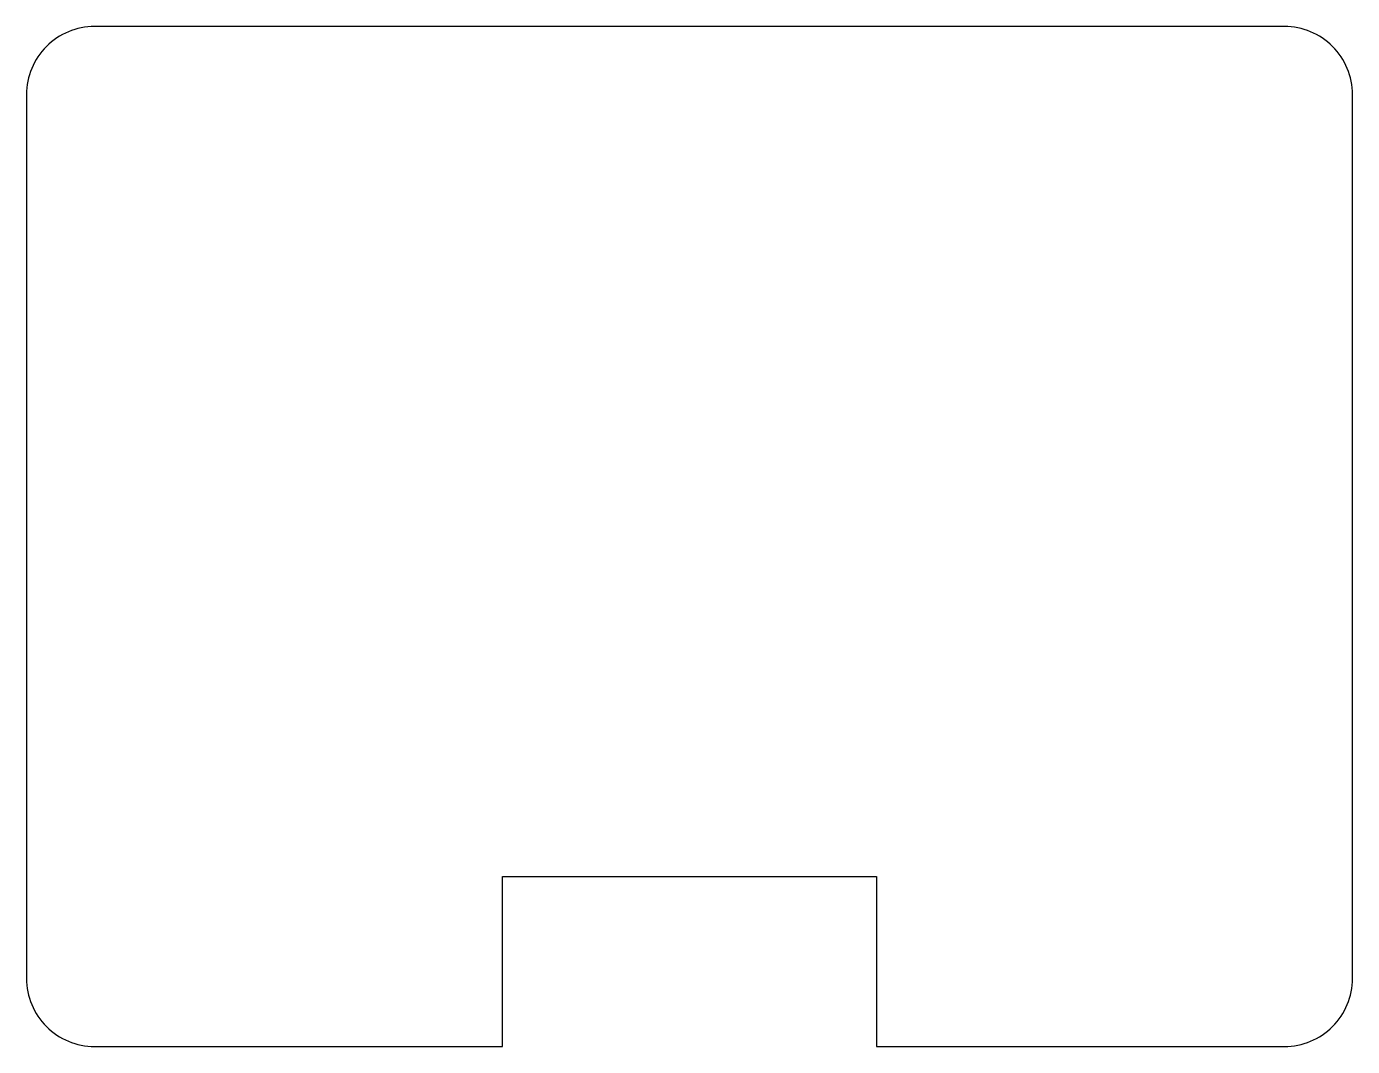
# Model space of a CAD drawing. Header units: millimetres. Extents: x -19.5 to 19.5, y -17.5 to 12.5.
import ezdxf

# ---------------------------------------------------------------- set-up
doc = ezdxf.new("R2010")
doc.units = ezdxf.units.MM

msp = doc.modelspace()

# ---------------------------------------------------------------- linework, layer by layer
msp.add_lwpolyline([(-19.5, -15.5, 0.414214), (-17.5, -17.5), (-5.5, -17.5), (-5.5, -12.5), (5.5, -12.5), (5.5, -17.5), (17.5, -17.5, 0.414214), (19.5, -15.5), (19.5, 10.5, 0.414214), (17.5, 12.5), (-17.5, 12.5, 0.414214), (-19.5, 10.5)], format="xyb", close=True)

doc.saveas('drawing.dxf')
